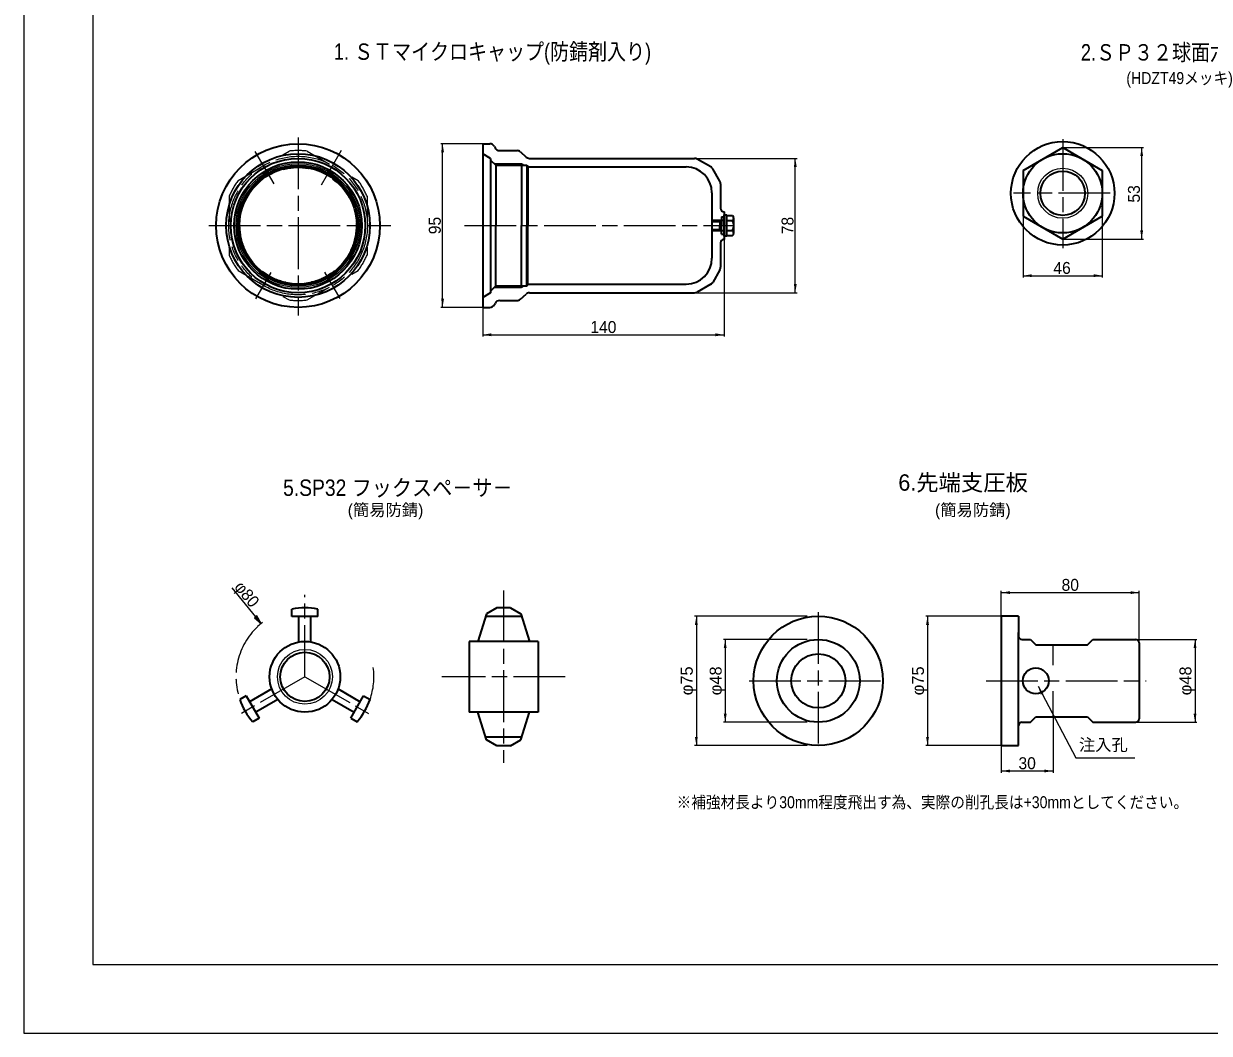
# Model space of a CAD drawing. Units: millimetres at full size, sheet at 1:2.5. Extents: x 2413 to 4093, y 1064 to 2267.
# Drawn here: x 2413 to 3101, y 1079 to 1665 of the extents above; entities that cross this region are included whole.
import ezdxf
from ezdxf.enums import TextEntityAlignment as Align

# ---------------------------------------------------------------- set-up
doc = ezdxf.new("R2010")
doc.units = ezdxf.units.MM
doc.header["$LTSCALE"] = 2.5
for name, pattern in [('CHAIN', [18.5, 12, -1.5, 3.5, -1.5]), ('CHAIN_DOUBLE_DASH', [23.5, 12, -1.5, 3.5, -1.5, 3.5, -1.5]), ('DASHED_SPACED', [12, 6, -6])]:
    doc.linetypes.add(name, pattern=pattern)
for name, color, linetype, lineweight in [('1外形線', 7, 'Continuous', 35), ('2細い実線', 3, 'Continuous', 20), ('3隠れ線', 2, 'DASHED_SPACED', 13), ('4中心線', 1, 'CHAIN', 15), ('5想像線', 6, 'CHAIN_DOUBLE_DASH', 13), ('6寸法線', 4, 'Continuous', 13), ('7 枠・タイトル', 7, 'Continuous', 13)]:
    doc.layers.add(name, color=color, linetype=linetype, lineweight=lineweight)
doc.styles.add('ＭＳ Ｐゴシック', font='')
doc.styles.get('ＭＳ Ｐゴシック').set_extended_font_data('MS PGothic')

# ---------------------------------------------------------------- blocks, each defined once
blk = doc.blocks.new('filled_arrow')
at = {"color": 0, "linetype": 'Continuous', "lineweight": -2}
blk.add_solid([(7.5, 1.25), (0, 0), (7.5, -1.25)], dxfattribs=at)

msp = doc.modelspace()

# ---------------------------------------------------------------- hatches: boundary and pattern name
at = {"layer": '6寸法線'}
msp.add_hatch(color=256, dxfattribs=at).paths.add_polyline_path([(2548.654, 1321.225), (2547.367, 1320.167), (2551.186, 1316.834)])

# ---------------------------------------------------------------- linework, layer by layer
at = {"layer": '1外形線'}
for p, q in [((2679.705, 1595.268), (2683.85, 1595.268)), ((2679.705, 1595.268), (2679.705, 1500.268)), ((2684.305, 1586.768), (2679.705, 1589.424)), ((2686.534, 1593.609), (2686.875, 1592.926)), ((2689.559, 1591.268), (2699.577, 1591.268)), ((2701.553, 1590.525), (2704.847, 1587.544)), ((2993.119, 1579.753), (3016.119, 1593.032)), ((3016.119, 1593.032), (3039.119, 1579.753)), ((2684.305, 1586.768), (2684.305, 1547.768)), ((2684.305, 1585.768), (2687.305, 1582.768)), ((2687.305, 1582.768), (2705.305, 1582.768)), ((2687.305, 1582.768), (2687.305, 1547.768)), ((2702.305, 1583.768), (2702.305, 1547.768)), ((2705.305, 1582.768), (2705.882, 1581.768)), ((2705.305, 1582.768), (2705.305, 1547.768)), ((2705.882, 1581.768), (2705.882, 1547.768)), ((2705.882, 1581.768), (2797.705, 1581.768)), ((2706.861, 1586.768), (2802.652, 1586.768)), ((2812.008, 1581.83), (2804.152, 1586.366)), ((2817.303, 1573.464), (2813.106, 1580.732)), ((2993.119, 1579.753), (2993.119, 1553.211)), ((3039.119, 1579.753), (3039.119, 1553.211)), ((2817.705, 1571.964), (2817.705, 1557.768)), ((2812.705, 1566.768), (2812.705, 1547.768)), ((2819.705, 1555.768), (2819.705, 1539.768)), ((2684.305, 1547.768), (2684.305, 1508.768)), ((2687.305, 1512.768), (2687.305, 1547.768)), ((2702.305, 1511.768), (2702.305, 1547.768)), ((2705.305, 1512.768), (2705.305, 1547.768)), ((2705.882, 1513.768), (2705.882, 1547.768)), ((2819.713, 1550.768), (2812.705, 1550.768)), ((2812.705, 1550.155), (2817.191, 1550.155)), ((2812.705, 1547.768), (2812.705, 1528.768)), ((2817.191, 1550.155), (2818.305, 1551.268)), ((2817.191, 1550.155), (2817.191, 1547.768)), ((2817.191, 1545.381), (2817.191, 1547.767)), ((2818.305, 1552.768), (2818.305, 1547.768)), ((2818.305, 1552.768), (2819.705, 1552.768)), ((2818.305, 1542.768), (2818.305, 1547.768)), ((2819.713, 1554.018), (2821.313, 1554.018)), ((2819.713, 1541.518), (2819.713, 1554.018)), ((2821.313, 1541.518), (2821.313, 1554.018)), ((2821.313, 1553.541), (2824.513, 1553.541)), ((2821.313, 1550.654), (2824.513, 1550.654)), ((2825.313, 1543.438), (2825.313, 1552.098)), ((2993.119, 1553.211), (3016.119, 1539.932)), ((3016.119, 1539.932), (3039.119, 1553.211)), ((2812.705, 1545.381), (2817.191, 1545.381)), ((2819.713, 1544.768), (2812.705, 1544.768)), ((2817.191, 1545.381), (2818.305, 1544.267)), ((2818.305, 1542.768), (2819.705, 1542.768)), ((2821.313, 1541.518), (2819.713, 1541.518)), ((2821.313, 1544.881), (2824.513, 1544.881)), ((2821.313, 1541.994), (2824.513, 1541.994)), ((2817.705, 1537.768), (2817.705, 1523.572)), ((2817.303, 1522.072), (2813.106, 1514.804)), ((2705.305, 1512.768), (2705.882, 1513.768)), ((2705.882, 1513.768), (2797.705, 1513.768)), ((2812.008, 1513.706), (2804.152, 1509.17)), ((2684.305, 1508.768), (2679.705, 1506.112)), ((2684.305, 1509.768), (2687.305, 1512.768)), ((2687.305, 1512.768), (2705.305, 1512.768)), ((2701.553, 1505.01), (2704.847, 1507.992)), ((2706.861, 1508.768), (2802.652, 1508.768)), ((2679.705, 1500.268), (2683.85, 1500.268)), ((2686.534, 1501.926), (2686.875, 1502.609)), ((2689.559, 1504.268), (2699.577, 1504.268)), ((2569.092, 1320.938), (2569.092, 1325.229)), ((2584.092, 1320.938), (2569.092, 1320.938)), ((2573.092, 1306.143), (2573.092, 1320.938)), ((2580.092, 1306.143), (2580.092, 1320.938)), ((2584.092, 1320.938), (2584.092, 1325.229)), ((2681.832, 1322.459), (2676.832, 1306.438)), ((2702.307, 1320.938), (2681.358, 1320.938)), ((2687.86, 1325.938), (2681.832, 1322.459)), ((2695.805, 1325.938), (2687.86, 1325.938)), ((2695.805, 1325.938), (2701.832, 1322.459)), ((2701.832, 1322.459), (2706.832, 1306.438)), ((2980.518, 1321.077), (2980.518, 1246.077)), ((2990.518, 1321.077), (2980.518, 1321.077)), ((2990.518, 1321.077), (2990.518, 1309.577)), ((2990.51, 1283.577), (2990.518, 1311.708)), ((2992.518, 1307.577), (2997.496, 1307.577)), ((2997.496, 1307.577), (3000.532, 1304.541)), ((3030.532, 1304.541), (3033.567, 1307.577)), ((3033.567, 1307.577), (3058.518, 1307.577)), ((2711.832, 1306.438), (2671.832, 1306.438)), ((2671.832, 1306.438), (2671.832, 1265.438)), ((2711.832, 1306.438), (2711.832, 1265.438)), ((3000.532, 1304.541), (3030.532, 1304.541)), ((3060.518, 1305.577), (3060.518, 1261.577)), ((2990.518, 1257.577), (2990.51, 1283.577)), ((2542.531, 1274.934), (2538.815, 1272.788)), ((2542.531, 1274.934), (2550.031, 1261.943)), ((2557.345, 1278.867), (2544.531, 1271.47)), ((2560.845, 1272.805), (2548.031, 1265.407)), ((2592.339, 1272.805), (2605.153, 1265.407)), ((2595.839, 1278.867), (2608.653, 1271.47)), ((2603.153, 1261.943), (2610.653, 1274.934)), ((2610.653, 1274.934), (2614.369, 1272.788)), ((2711.832, 1265.438), (2671.832, 1265.438)), ((2681.832, 1249.418), (2676.832, 1265.438)), ((2701.832, 1249.418), (2706.832, 1265.438)), ((2550.031, 1261.943), (2546.315, 1259.798)), ((2603.153, 1261.943), (2606.869, 1259.798)), ((2992.518, 1259.577), (2997.496, 1259.577)), ((2997.496, 1259.577), (3000.532, 1262.612)), ((3000.532, 1262.612), (3030.532, 1262.612)), ((3030.532, 1262.612), (3033.567, 1259.577)), ((3033.567, 1259.577), (3058.518, 1259.577)), ((2990.518, 1246.077), (2990.518, 1257.577)), ((2702.307, 1250.938), (2681.358, 1250.938)), ((2687.86, 1245.938), (2681.832, 1249.418)), ((2695.805, 1245.938), (2687.86, 1245.938)), ((2695.805, 1245.938), (2701.832, 1249.418)), ((2980.518, 1246.077), (2990.518, 1246.077))]:
    msp.add_line(p, q, dxfattribs=at)
for centre, radius in [((3016.119, 1566.482), 30), ((2572.627, 1547.768), 47.5), ((2572.627, 1547.768), 41.656), ((3016.119, 1566.482), 22.993), ((2572.627, 1547.768), 39), ((2572.627, 1547.768), 37), ((2572.627, 1547.768), 35), ((2572.627, 1547.768), 34), ((3016.119, 1566.482), 12.85), ((2874.369, 1283.577), 37.5), ((2874.369, 1283.577), 24), ((2576.592, 1285.938), 20.505), ((2576.592, 1285.938), 14.27), ((2874.369, 1283.577), 15.7), ((3000.522, 1283.562), 7.5)]:
    msp.add_circle(centre, radius, dxfattribs=at)
for centre, radius, start, end in [((2683.85, 1592.268), 3, 26.56505, 90), ((2689.559, 1594.268), 3, 206.56505, 270), ((2699.577, 1588.268), 3, 48.81407, 90), ((2706.861, 1589.768), 3, 227.85137, 270), ((2797.705, 1566.768), 15, 0, 90), ((2802.652, 1583.768), 3, 60, 90), ((2810.508, 1579.232), 3, 30, 60), ((2814.705, 1571.964), 3, 0, 30), ((2819.705, 1557.768), 2, 180, 270), ((2823.611, 1552.098), 1.702, 302.0046, 57.9954), ((2819.705, 1547.768), 5.608, 329.02089, 30.97911), ((2823.611, 1543.438), 1.702, 302.0046, 57.9954), ((2819.705, 1537.768), 2, 90, 180), ((2797.705, 1528.768), 15, 270, 0), ((2814.705, 1523.572), 3, 330, 0), ((2810.508, 1516.304), 3, 300, 330), ((2706.861, 1505.768), 3, 90, 132.14863), ((2802.652, 1511.768), 3, 270, 300), ((2683.85, 1503.268), 3, 270, 333.43495), ((2689.559, 1501.268), 3, 90, 153.43495), ((2699.577, 1507.268), 3, 270, 311.18593), ((2576.592, 1285.938), 40, 79.19308, 100.80692), ((2992.518, 1309.577), 2, 180, 270), ((3058.518, 1305.577), 2, 0, 90), ((2576.592, 1285.938), 40, 199.19308, 220.80692), ((2576.592, 1285.938), 40, 319.19308, 340.80692), ((2992.518, 1257.577), 2, 90, 180.0002), ((2992.518, 1257.577), 2, 90, 180.00299), ((3058.518, 1261.577), 2, 270, 0)]:
    msp.add_arc(centre, radius, start, end, dxfattribs=at)
at = {"layer": '2細い実線'}
for p, q in [((2686.305, 1583.768), (2702.305, 1583.768)), ((2702.305, 1583.768), (2704.037, 1582.768)), ((2817.805, 1550.768), (2812.705, 1550.768)), ((2817.805, 1544.767), (2812.705, 1544.767)), ((2686.305, 1511.768), (2702.305, 1511.768)), ((2702.305, 1511.768), (2704.037, 1512.768))]:
    msp.add_line(p, q, dxfattribs=at)
for centre, radius in [((2572.627, 1547.768), 36), ((3016.119, 1566.482), 14.5), ((2576.592, 1285.938), 15.92)]:
    msp.add_circle(centre, radius, dxfattribs=at)
at = {"layer": '3隠れ線'}
for p, q in [((2537.822, 1573.861), (2567.432, 1590.956)), ((2577.822, 1590.956), (2607.432, 1573.861)), ((2532.627, 1564.863), (2532.627, 1530.672)), ((2612.627, 1564.863), (2612.627, 1530.672)), ((2537.822, 1521.674), (2567.432, 1504.579)), ((2577.822, 1504.579), (2607.432, 1521.674)), ((3010.518, 1262.612), (3010.518, 1304.541))]:
    msp.add_line(p, q, dxfattribs=at)
msp.add_circle((2572.627, 1547.768), 33.66, dxfattribs=at)
for start, end in [(83.14104, 96.85896), (143.14104, 156.85896), (23.14104, 36.85896), (203.14104, 216.85896), (323.14104, 336.85896), (263.14104, 276.85896)]:
    msp.add_arc((2572.627, 1547.768), 43.5, start, end, dxfattribs=at)
at = {"layer": '4中心線'}
for p, q in [((2572.627, 1598.789), (2572.627, 1495.577)), ((2572.627, 1598.789), (2572.627, 1495.577)), ((3016.119, 1597.939), (3016.119, 1534.623)), ((2558.697, 1571.894), (2547.827, 1590.722)), ((2586.29, 1571.433), (2597.892, 1591.53)), ((3043.751, 1566.482), (2987.651, 1566.482)), ((2520.834, 1547.768), (2626.361, 1547.768)), ((2520.834, 1547.768), (2626.361, 1547.768)), ((2669.085, 1547.768), (2824.938, 1547.768)), ((2548.061, 1505.219), (2556.923, 1520.569)), ((2597.097, 1505.384), (2588.234, 1520.734)), ((2691.832, 1335.938), (2691.832, 1235.938)), ((2576.592, 1285.938), (2576.592, 1333.424)), ((2874.369, 1323.412), (2874.369, 1244.231)), ((2576.592, 1285.938), (2536.992, 1263.076)), ((2576.592, 1285.938), (2616.192, 1263.076)), ((2727.563, 1285.938), (2656.101, 1285.938)), ((2834.215, 1283.577), (2913.539, 1283.577)), ((2971.657, 1283.577), (3064.636, 1283.577))]:
    msp.add_line(p, q, dxfattribs=at)
at = {"layer": '5想像線'}
for radius in [40.201, 34.501]:
    msp.add_circle((2572.627, 1547.768), radius, dxfattribs=at)
for start, end in [(133.45183, 199.19308), (340.80692, 7.65944)]:
    msp.add_arc((2576.592, 1285.938), 40, start, end, dxfattribs=at)
for centre, major_axis in [((2819.026, 1551.751), (0, 1.016)), ((2819.026, 1543.784), (0, -1.016))]:
    msp.add_ellipse(centre, major_axis=major_axis, ratio=0.688699, dxfattribs=at)
at = {"layer": '6寸法線'}
for p, q in [((2679.642, 1595.268), (2655.423, 1595.268)), ((2656.423, 1500.268), (2656.423, 1595.268)), ((3016.181, 1593.032), (3062.944, 1593.032)), ((3061.944, 1539.932), (3061.944, 1593.032)), ((2802.714, 1586.768), (2862.018, 1586.768)), ((2861.018, 1508.768), (2861.018, 1586.768)), ((2993.119, 1553.148), (2993.119, 1517.673)), ((3039.119, 1553.148), (3039.119, 1517.673)), ((2819.705, 1539.705), (2819.705, 1483.374)), ((3016.181, 1539.932), (3062.944, 1539.932)), ((2993.119, 1518.673), (3039.119, 1518.673)), ((2802.714, 1508.768), (2862.018, 1508.768)), ((2679.642, 1500.268), (2655.423, 1500.268)), ((2679.705, 1502.205), (2679.705, 1483.374)), ((2679.705, 1484.374), (2819.705, 1484.374)), ((2534.218, 1337.469), (2548.011, 1320.696)), ((2980.518, 1321.139), (2980.518, 1335.765)), ((2980.518, 1334.765), (3060.518, 1334.765)), ((3060.518, 1305.639), (3060.518, 1335.765)), ((2867.888, 1321.077), (2802.629, 1321.077)), ((2803.629, 1321.077), (2803.629, 1246.077)), ((2980.456, 1321.077), (2936.73, 1321.077)), ((2937.73, 1321.077), (2937.73, 1246.077)), ((2867.888, 1307.577), (2819.38, 1307.577)), ((2820.38, 1307.577), (2820.38, 1259.577)), ((3058.581, 1307.577), (3093.894, 1307.577)), ((3092.894, 1307.577), (3092.894, 1259.577)), ((2576.592, 1285.848), (2576.592, 1286.028)), ((2576.502, 1285.938), (2576.682, 1285.938)), ((2867.888, 1259.577), (2819.38, 1259.577)), ((3010.518, 1262.55), (3010.518, 1230.276)), ((3058.581, 1259.577), (3093.894, 1259.577)), ((2867.888, 1246.077), (2802.629, 1246.077)), ((2980.456, 1246.077), (2936.73, 1246.077)), ((2980.518, 1246.014), (2980.518, 1230.276)), ((2980.518, 1231.276), (3010.518, 1231.276))]:
    msp.add_line(p, q, dxfattribs=at)
msp.add_lwpolyline([(2548.654, 1321.225), (2547.367, 1320.167), (2551.186, 1316.834)], close=True, dxfattribs=at)
msp.add_lwpolyline([(3001.817, 1280.428), (3004.164, 1276.013), (3023.844, 1238.998), (3058.005, 1238.998)], dxfattribs=at)
msp.add_arc((2576.592, 1285.938), 40, 127.9982, 133.36231, dxfattribs=at)
at = {"layer": '7 枠・タイトル'}
for p, q in [((2413.483, 2267.062), (2413.483, 1079.062)), ((2453.483, 2227.062), (2453.483, 1119.062)), ((2453.483, 1119.062), (4053.483, 1119.062)), ((2413.483, 1079.062), (4093.483, 1079.062))]:
    msp.add_line(p, q, dxfattribs=at)

# ---------------------------------------------------------------- block references
at = {"layer": '6寸法線', "xscale": 0.667, "yscale": 0.667}
for p, rotation in [((2656.423, 1595.268), 270), ((3061.944, 1593.032), 270), ((2861.018, 1586.768), 270), ((3061.944, 1539.932), 90), ((2861.018, 1508.768), 90), ((3039.119, 1518.673), 180), ((2656.423, 1500.268), 90), ((2819.705, 1484.374), 180), ((3060.518, 1334.765), 180), ((2803.629, 1321.077), 270), ((2937.73, 1321.077), 270), ((2820.38, 1307.577), 270), ((3092.894, 1307.577), 270), ((3001.817, 1280.428), 298), ((2820.38, 1259.577), 90), ((3092.894, 1259.577), 90), ((2803.629, 1246.077), 90), ((2937.73, 1246.077), 90), ((3010.518, 1231.276), 180)]:
    msp.add_blockref('filled_arrow', p, dxfattribs=dict(at, rotation=rotation))
for p in [(2993.119, 1518.673), (2679.705, 1484.374), (2980.518, 1334.765), (2980.518, 1231.276)]:
    msp.add_blockref('filled_arrow', p, dxfattribs=at)

# ---------------------------------------------------------------- texts
at = {"layer": '6寸法線', "style": 'ＭＳ Ｐゴシック'}
for s, rotation, p in [('53', 90, (3057.444, 1566.133)), ('95', 90, (2651.923, 1547.768)), ('78', 90, (2856.518, 1547.768)), ('φ80', 309.431, (2543.002, 1333.872))]:
    msp.add_text(s, height=6.928, rotation=rotation, dxfattribs=at).set_placement(p, align=Align.MIDDLE_CENTER)
for s, p in [('46', (3015.77, 1523.173)), ('140', (2749.705, 1488.874)), ('80', (3020.518, 1339.265)), ('30', (2995.518, 1235.776))]:
    msp.add_text(s, height=6.928, dxfattribs=at).set_placement(p, align=Align.MIDDLE_CENTER)
at = {"layer": '6寸法線', "style": 'ＭＳ Ｐゴシック', "width": 1.05}
for s, p in [('φ75', (2798.075, 1283.577)), ('φ48', (2814.826, 1283.577)), ('φ75', (2932.176, 1283.577)), ('φ48', (3087.34, 1283.577))]:
    msp.add_text(s, height=6.928, rotation=90, dxfattribs=at).set_placement(p, align=Align.MIDDLE_CENTER)
at = {"layer": '6寸法線', "color": 7, "style": 'ＭＳ Ｐゴシック'}
msp.add_text('注入孔', height=6.928, dxfattribs=at).set_placement((3025.526, 1240.939), align=Align.BOTTOM_LEFT)
at = {"layer": '7 枠・タイトル', "style": 'ＭＳ Ｐゴシック'}
for s, height, width, p in [('1. ＳＴマイクロキャップ(防錆剤入り)', 9.501, 0.85, (2685.384, 1648.686)), ('(HDZT49メッキ)', 6.928, 0.9, (3083.936, 1633.346)), ('5.SP32 フックスペ－サ－', 9.501, 0.9, (2630.481, 1395.649))]:
    msp.add_text(s, height=height, dxfattribs=dict(at, width=width)).set_placement(p, align=Align.MIDDLE_CENTER)
at = {"layer": '7 枠・タイトル', "style": 'ＭＳ Ｐゴシック', "width": 0.85}
msp.add_text('2.ＳＰ３２球面六角ナット', height=9.501, dxfattribs=at).set_placement((3156.647, 1648.277), align=Align.MIDDLE_RIGHT)
at = {"layer": '7 枠・タイトル', "style": 'ＭＳ Ｐゴシック'}
msp.add_text('6.先端支圧板', height=9.501, dxfattribs=at).set_placement((2920.802, 1391.061), align=Align.BOTTOM_LEFT)
for p in [(2623.347, 1382.773), (2964.012, 1382.773)]:
    msp.add_text('(簡易防錆)', height=6.928, dxfattribs=at).set_placement(p, align=Align.MIDDLE_CENTER)
at = {"layer": '7 枠・タイトル', "style": 'ＭＳ Ｐゴシック', "width": 0.9}
msp.add_text('※補強材長より30mm程度飛出す為、実際の削孔長は+30mmとしてください。', height=6.928, dxfattribs=at).set_placement((2792.178, 1207.61), align=Align.BOTTOM_LEFT)

doc.saveas('drawing.dxf')
